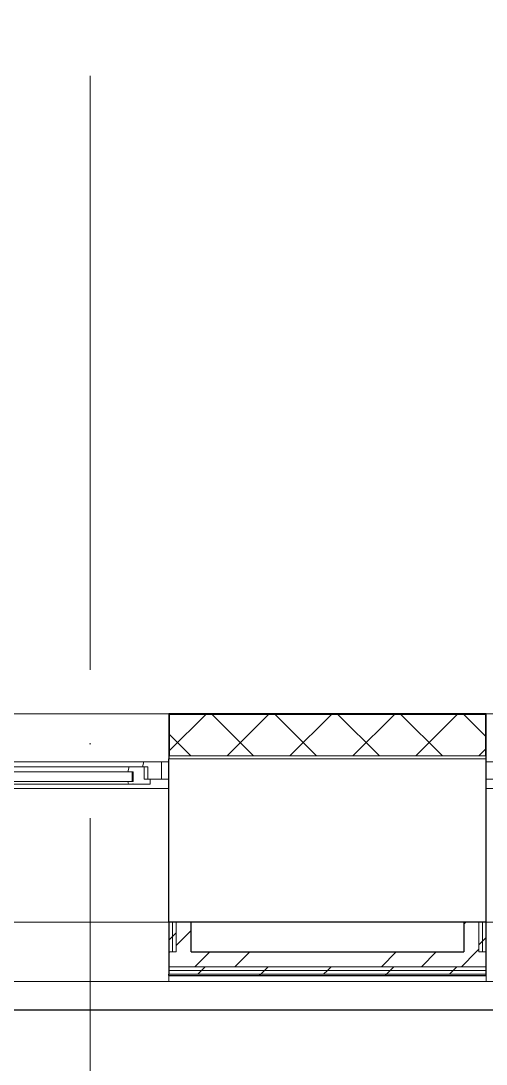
# Model space of a CAD drawing. Header units: millimetres. Extents: x -1073752 to 1436911, y -1379358 to 94781.
# Drawn here: x -1015301 to -1013732, y -871098 to -867583 of the extents above; entities that cross this region are included whole.
import ezdxf

# ---------------------------------------------------------------- set-up
doc = ezdxf.new("R2010")
doc.units = ezdxf.units.MM
doc.linetypes.add('ADSK_Линия сетки', pattern=[25, 20, -2.5, 0, -2.5])
for name, color, linetype, lineweight in [('_ Окна', 7, 'Continuous', 9), ('лс', 5, 'Continuous', 30), ('Ограждение', 252, 'Continuous', 9), ('Окна', 7, 'Continuous', 9), ('Оси', 252, 'Continuous', 9), ('Стены внутренние', 7, 'Continuous', 18), ('Стены наружные', 7, 'Continuous', 18), ('Стены штриховка', 7, 'Continuous', 9)]:
    doc.layers.add(name, color=color, linetype=linetype, lineweight=lineweight)

# ---------------------------------------------------------------- blocks, each defined once
blk = doc.blocks.new('1 этаж')
at = {"layer": '_ Окна', "color": 251, "lineweight": 18, "true_color": 0x636466}
for p, q in [((-22524.2, 27379.3), (-22528.8, 27362.3)), ((-22473.8, 27379.3), (-22524.2, 27379.3)), ((-22475.2, 27396.3), (-22479.8, 27379.3)), ((-22415.8, 27396.3), (-22475.2, 27396.3)), ((-22473.8, 27338.3), (-22473.8, 27379.3)), ((-22473.8, 27379.3), (-22461.8, 27379.3)), ((-22461.8, 27379.3), (-22461.8, 27338.3)), ((-22415.8, 27338.3), (-22415.8, 27396.3)), ((-22528.8, 27362.3), (-22510.8, 27362.3)), ((-22510.8, 27362.3), (-22510.8, 27330.3)), ((-22510.8, 27330.3), (-22528.8, 27330.3)), ((-22528.8, 27330.3), (-22526.4, 27321.3)), ((-22526.4, 27321.3), (-22511.8, 27321.3)), ((-22511.8, 27321.3), (-22510.8, 27322.3)), ((-22510.8, 27322.3), (-22509.8, 27321.3)), ((-22509.8, 27321.3), (-22453.8, 27321.3)), ((-22453.8, 27338.3), (-22473.8, 27338.3)), ((-22453.8, 27321.3), (-22453.8, 27338.3)), ((-22453.8, 27338.3), (-22415.8, 27338.3))]:
    blk.add_line(p, q, dxfattribs=at)
at = {"layer": '_ Окна', "color": 251, "true_color": 0x636466}
for p, q in [((-22390.8, 27396.3), (-22415.8, 27396.3)), ((-22415.8, 27396.3), (-22415.8, 27338.3)), ((-21295.8, 27396.3), (-21320.8, 27396.3)), ((-22513.8, 27362.3), (-23190.8, 27362.3)), ((-22513.8, 27330.3), (-22513.8, 27362.3)), ((-22513.8, 27362.3), (-22513.8, 27330.3)), ((-22510.8, 27362.3), (-22513.8, 27362.3)), ((-22510.8, 27330.3), (-22510.8, 27362.3)), ((-23190.8, 27330.3), (-22513.8, 27330.3)), ((-22513.8, 27330.3), (-22510.8, 27330.3)), ((-22415.8, 27338.3), (-22390.8, 27338.3)), ((-21320.8, 27338.3), (-21295.8, 27338.3))]:
    blk.add_line(p, q, dxfattribs=at)
at = {"layer": 'Ограждение', "color": 251, "true_color": 0x636466}
for p, q in [((-22390.8, 27306.3), (-24140.8, 27306.3)), ((-19570.8, 27306.3), (-21320.8, 27306.3)), ((-22390.8, 26856.3), (-24140.8, 26856.3)), ((-19570.8, 26856.3), (-21320.8, 26856.3)), ((-22390.8, 26676.3), (-22390.8, 26656.3)), ((-21320.8, 26656.3), (-21320.8, 26676.3)), ((-11050.8, 26656.3), (-25250.8, 26656.3)), ((-22390.8, 26656.3), (-24140.8, 26656.3)), ((-19570.8, 26656.3), (-21320.8, 26656.3))]:
    blk.add_line(p, q, dxfattribs=at)
at = {"layer": 'Окна', "color": 251, "true_color": 0x636466}
for p, q in [((-22475.2, 27396.3), (-24056.4, 27396.3)), ((-22524.2, 27379.3), (-23180.4, 27379.3)), ((-23178.2, 27321.3), (-22526.4, 27321.3)), ((-22511.8, 27321.3), (-22509.8, 27321.3))]:
    blk.add_line(p, q, dxfattribs=at)
at = {"layer": 'Оси', "color": 251, "linetype": 'ADSK_Линия сетки', "ltscale": 100, "true_color": 0x636466}
for p, q in [((-22655.8, 32206.9), (-22655.8, -32499.9)), ((-805.8, 26856.3), (-72528.1, 26856.3))]:
    blk.add_line(p, q, dxfattribs=at)
at = {"layer": 'Стены внутренние', "color": 251, "true_color": 0x636466}
for p, q in [((-24140.8, 27558.3), (-22390.8, 27558.3)), ((-21320.8, 27558.3), (-19570.8, 27558.3)), ((-21320.8, 27406.3), (-22390.8, 27406.3))]:
    blk.add_line(p, q, dxfattribs=at)
at = {"layer": 'Стены внутренние', "color": 251, "lineweight": 30, "true_color": 0x636466}
for p, q in [((-21320.8, 27558.3), (-22390.8, 27558.3)), ((-22390.8, 27558.3), (-22390.8, 27416.3)), ((-21320.8, 27416.3), (-21320.8, 27558.3)), ((-22390.8, 26856.3), (-22390.8, 27406.3)), ((-21320.8, 26856.3), (-21320.8, 27406.3)), ((-21395.8, 26856.3), (-22315.8, 26856.3))]:
    blk.add_line(p, q, dxfattribs=at)
at = {"layer": 'Стены внутренние', "color": 251, "linetype": 'Continuous', "lineweight": 9, "true_color": 0x636466}
for p, q in [((-22388.8, 27434), (-22266.5, 27556.3)), ((-22104.9, 27416.3), (-22244.9, 27556.3)), ((-22194.4, 27416.3), (-22054.4, 27556.3)), ((-22191.1, 27558.3), (-22192.3, 27556.3)), ((-21892.7, 27416.3), (-22032.7, 27556.3)), ((-21982.3, 27416.3), (-21842.3, 27556.3)), ((-21956.5, 27558.3), (-21957.6, 27556.3)), ((-21680.6, 27416.3), (-21820.6, 27556.3)), ((-21770.1, 27416.3), (-21630.1, 27556.3)), ((-21468.5, 27416.3), (-21608.5, 27556.3)), ((-21558, 27416.3), (-21418, 27556.3)), ((-21513.2, 27556.3), (-21514.3, 27558.3)), ((-21322.8, 27482.7), (-21396.3, 27556.3)), ((-22317, 27416.3), (-22388.8, 27488.1)), ((-21345.9, 27416.3), (-21322.8, 27439.3))]:
    blk.add_line(p, q, dxfattribs=at)
at = {"layer": 'Стены наружные', "color": 251, "lineweight": 30, "true_color": 0x636466}
for p, q in [((-22390.8, 27416.3), (-22390.8, 27406.3)), ((-21320.8, 27406.3), (-21320.8, 27416.3)), ((-22390.8, 26856.3), (-22390.8, 26681.3)), ((-22315.8, 26856.3), (-22390.8, 26856.3)), ((-22315.8, 26756.3), (-22315.8, 26856.3)), ((-21395.8, 26856.3), (-21395.8, 26756.3)), ((-21320.8, 26856.3), (-21395.8, 26856.3)), ((-21320.8, 26681.3), (-21320.8, 26856.3)), ((-22315.8, 26756.3), (-21395.8, 26756.3)), ((-22390.8, 26676.3), (-22390.8, 26681.3)), ((-22390.8, 26676.3), (-21320.8, 26676.3)), ((-21320.8, 26676.3), (-21320.8, 26681.3))]:
    blk.add_line(p, q, dxfattribs=at)
at = {"layer": 'Стены наружные', "color": 251, "linetype": 'Continuous', "lineweight": 9, "true_color": 0x636466}
for p, q in [((-21395.8, 26849.8), (-21389.3, 26856.3)), ((-22378.3, 26808.1), (-22365.8, 26820.6)), ((-22365.8, 26778), (-22315.8, 26828)), ((-22390.8, 26795.6), (-22378.3, 26808.1)), ((-21345.8, 26779.9), (-21333.3, 26792.4)), ((-21333.3, 26792.4), (-21320.8, 26804.9)), ((-22390.8, 26753), (-22387.6, 26756.3)), ((-22302.6, 26706.3), (-22252.6, 26756.3)), ((-22167.7, 26706.3), (-22117.7, 26756.3)), ((-21674.2, 26706.3), (-21624.2, 26756.3)), ((-21539.3, 26706.3), (-21489.3, 26756.3)), ((-21404.4, 26706.3), (-21354.4, 26756.3)), ((-21354.4, 26756.3), (-21345.8, 26764.8)), ((-22293, 26681.3), (-22280.5, 26693.8)), ((-22280.5, 26693.8), (-22268, 26706.3)), ((-22085.9, 26676.3), (-22080.9, 26681.3)), ((-22080.9, 26681.3), (-22068.4, 26693.8)), ((-22068.4, 26693.8), (-22055.9, 26706.3)), ((-21868.7, 26681.3), (-21856.2, 26693.8)), ((-21856.2, 26693.8), (-21843.7, 26706.3)), ((-21661.6, 26676.3), (-21656.6, 26681.3)), ((-21656.6, 26681.3), (-21644.1, 26693.8)), ((-21644.1, 26693.8), (-21631.6, 26706.3)), ((-21444.5, 26681.3), (-21432, 26693.8)), ((-21432, 26693.8), (-21419.5, 26706.3))]:
    blk.add_line(p, q, dxfattribs=at)
at = {"layer": 'Стены штриховка', "color": 251, "true_color": 0x636466}
for p, q in [((-22388.8, 27416.3), (-22388.8, 27556.3)), ((-22388.8, 27556.3), (-21322.8, 27556.3)), ((-21322.8, 27556.3), (-21322.8, 27416.3)), ((-22390.8, 27416.3), (-21320.8, 27416.3)), ((-22378.3, 26856.3), (-22378.3, 26756.3)), ((-22365.8, 26856.3), (-22365.8, 26756.3)), ((-21345.8, 26856.3), (-21345.8, 26756.3)), ((-21333.3, 26856.3), (-21333.3, 26756.3)), ((-22390.8, 26756.3), (-22365.8, 26756.3)), ((-21345.8, 26756.3), (-21320.8, 26756.3)), ((-21320.8, 26706.3), (-22390.8, 26706.3)), ((-21320.8, 26693.8), (-22390.8, 26693.8)), ((-21320.8, 26681.3), (-22390.8, 26681.3)), ((-22390.8, 26681.3), (-21320.8, 26681.3))]:
    blk.add_line(p, q, dxfattribs=at)

msp = doc.modelspace()

# ---------------------------------------------------------------- linework, layer by layer
at = {"layer": 'лс'}
msp.add_line((-1005243.9, -870915.9), (-1018104.8, -870915.9), dxfattribs=at)

# ---------------------------------------------------------------- block references
msp.add_blockref('1 этаж', (-992411.4, -897475.7))

doc.saveas('drawing.dxf')
